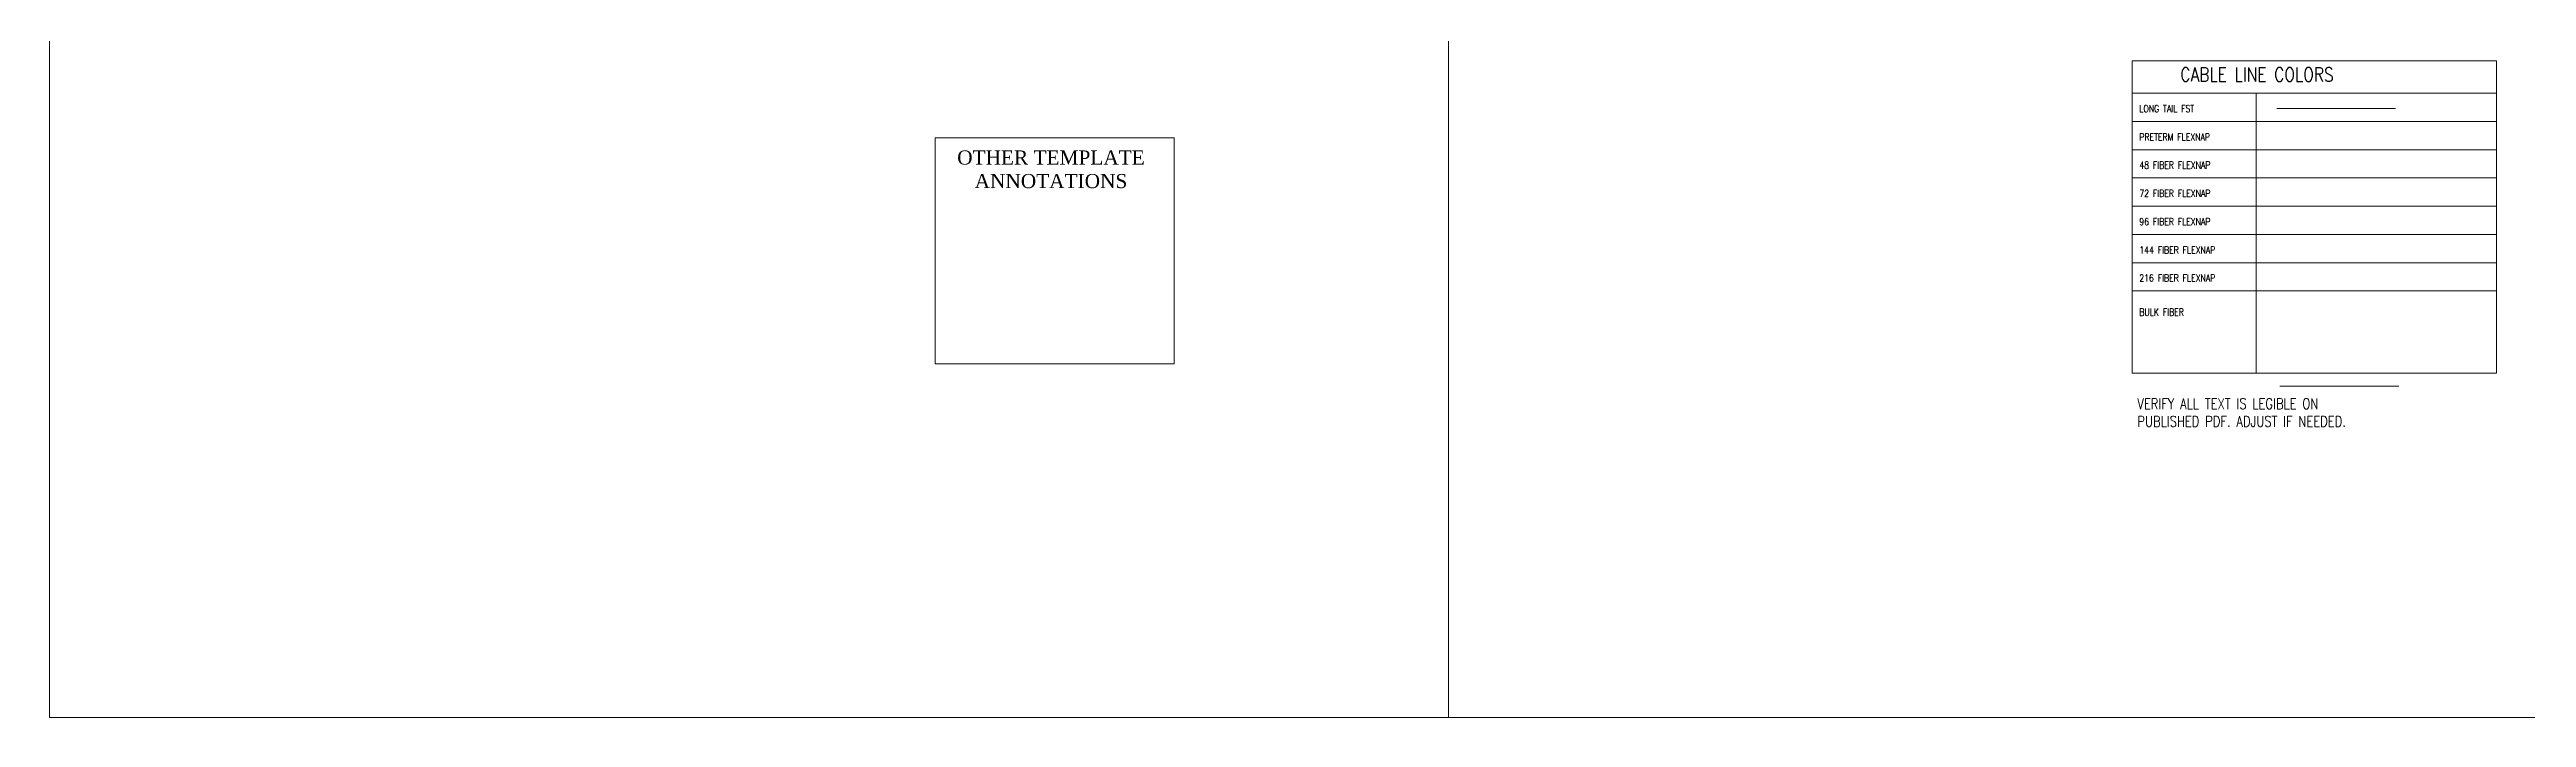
# Model space of a CAD drawing. Header units: feet. Extents: x 865220 to 2843873, y -2240498 to 972474.
# Drawn here: x 2833955 to 2835711, y 957633 to 958106 of the extents above; entities that cross this region are included whole.
import ezdxf
from ezdxf.lldxf.tags import DXFTag

# ---------------------------------------------------------------- set-up
doc = ezdxf.new("R2010")
doc.units = ezdxf.units.FT
doc.header["$LTSCALE"] = 0.015
doc.header["$MEASUREMENT"] = 0
doc.layers.add('F1', color=112, linetype='F1', lineweight=5)
doc.layers.add('TAIL', color=1, linetype='MST', lineweight=5)
doc.layers.add('TEMPLATE REFERENCE', color=2, linetype='Continuous', lineweight=5, plot=False)
doc.styles.add('Line', font='txt.shx', dxfattribs={"height": 3})
doc.styles.add('RS332', font='romans.shx', dxfattribs={"width": 0.8})
doc.styles.get("Standard").update_dxf_attribs({"font": 'times.ttf'})
tags = doc.linetypes.add('F1', pattern='A,15,-5,["F1",Line,S=1.5,R=0,X=0,Y=-1.5],-12', length=32).pattern_tags.tags
tags[6] = DXFTag(74, 10)
tags = doc.linetypes.add('MST', pattern='A,5,-5,5,-5,["TAIL",Line,S=1.5,R=0,X=0,Y=-1.5],-20', length=40).pattern_tags.tags
tags[10] = DXFTag(74, 10)

msp = doc.modelspace()

# ---------------------------------------------------------------- linework, layer by layer
at = {"layer": 'F1', "ltscale": 50, "flags": 128}
msp.add_lwpolyline([(2835536.6, 957867.7), (2835620.9, 957867.7)], dxfattribs=at)
at = {"layer": 'TAIL', "ltscale": 100, "flags": 128}
msp.add_lwpolyline([(2835534.4, 958064.4), (2835618.6, 958064.4)], dxfattribs=at)
at = {"layer": 'TEMPLATE REFERENCE', "ltscale": 1.5}
for p, q in [((2835431.9, 958075.1), (2835690.2, 958075.1)), ((2835519.7, 958075.1), (2835519.7, 957876.9)), ((2835431.9, 958055.1), (2835690.2, 958055.1)), ((2835431.9, 958035.1), (2835690.2, 958035.1)), ((2835431.9, 958015.1), (2835690.2, 958015.1)), ((2835431.9, 957995.1), (2835690.2, 957995.1)), ((2835431.9, 957975.1), (2835690.2, 957975.1)), ((2835431.9, 957955.1), (2835690.2, 957955.1)), ((2835431.9, 957935.1), (2835690.2, 957935.1))]:
    msp.add_line(p, q, dxfattribs=at)
at = {"layer": 'TEMPLATE REFERENCE'}
for points in [[(2833955.3, 958571.8), (2834947.2, 958571.8), (2834947.2, 957633.1), (2833955.3, 957633.1)], [(2834947.2, 958571.8), (2835939.1, 958571.8), (2835939.1, 957633.1), (2834947.2, 957633.1)]]:
    msp.add_lwpolyline(points, close=True, dxfattribs=at)
at = {"layer": 'TEMPLATE REFERENCE', "ltscale": 1.5}
for points in [[(2835431.9, 958098), (2835690.2, 958098), (2835690.2, 957876.9), (2835431.9, 957876.9)], [(2834583.2, 958043.6), (2834752.7, 958043.6), (2834752.7, 957883.5), (2834583.2, 957883.5)]]:
    msp.add_lwpolyline(points, close=True, dxfattribs=at)

# ---------------------------------------------------------------- texts
at = {"layer": 'TEMPLATE REFERENCE', "style": 'RS332', "width": 0.8}
for s, height, p in [('CABLE LINE COLORS', 10, (2835466, 958083.4)), ('LONG TAIL FST', 5, (2835436.9, 958061.7)), ('PRETERM FLEXNAP', 5, (2835436.9, 958041.7)), ('48 FIBER FLEXNAP', 5, (2835436.9, 958021.7)), ('72 FIBER FLEXNAP', 5, (2835436.9, 958001.7)), ('96 FIBER FLEXNAP', 5, (2835436.9, 957981.7)), ('144 FIBER FLEXNAP', 5, (2835436.9, 957961.7)), ('216 FIBER FLEXNAP', 5, (2835436.9, 957941.7)), ('BULK FIBER', 5, (2835436.9, 957917.6))]:
    msp.add_text(s, height=height, dxfattribs=at).set_placement(p)
at = {"layer": 'TEMPLATE REFERENCE', "insert": (2834665.3, 958021.2), "char_height": 10, "attachment_point": 5}
msp.add_mtext('OTHER TEMPLATE \\PANNOTATIONS', dxfattribs=at)
at = {"layer": 'TEMPLATE REFERENCE', "ltscale": 1.75, "insert": (2835435.5, 957859), "char_height": 7.5, "width": 168.932, "attachment_point": 1, "style": 'RS332'}
msp.add_mtext('VERIFY ALL TEXT IS LEGIBLE ON PUBLISHED PDF. ADJUST IF NEEDED.', dxfattribs=at)

doc.saveas('drawing.dxf')
